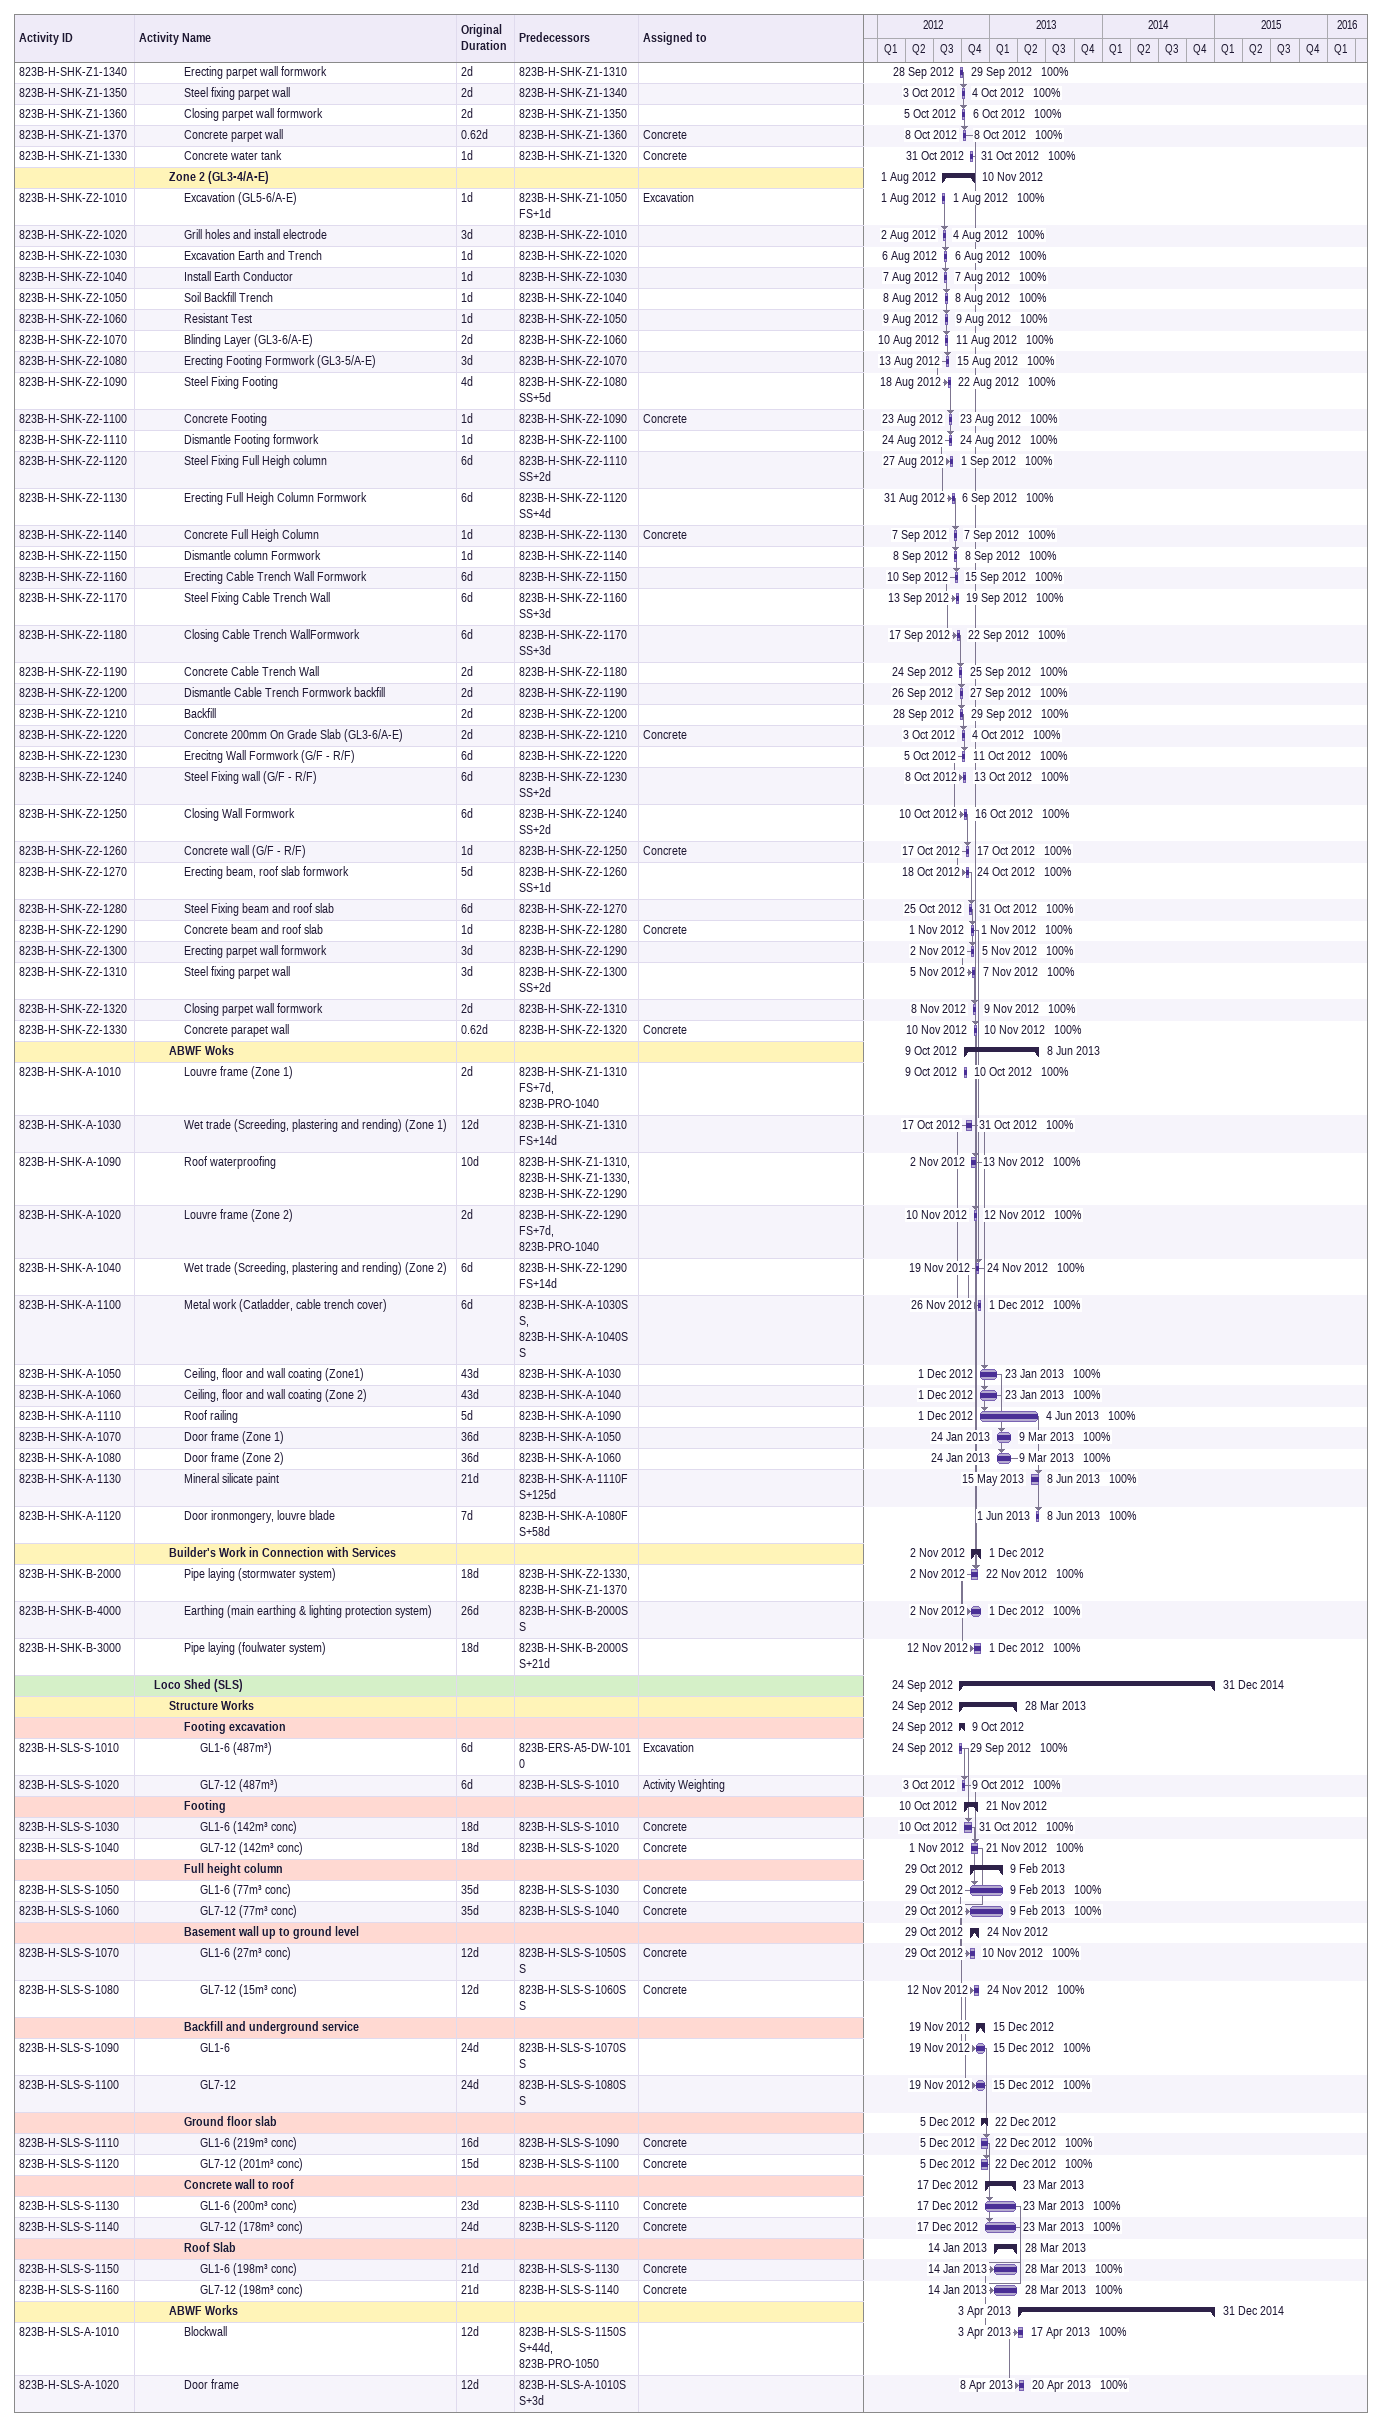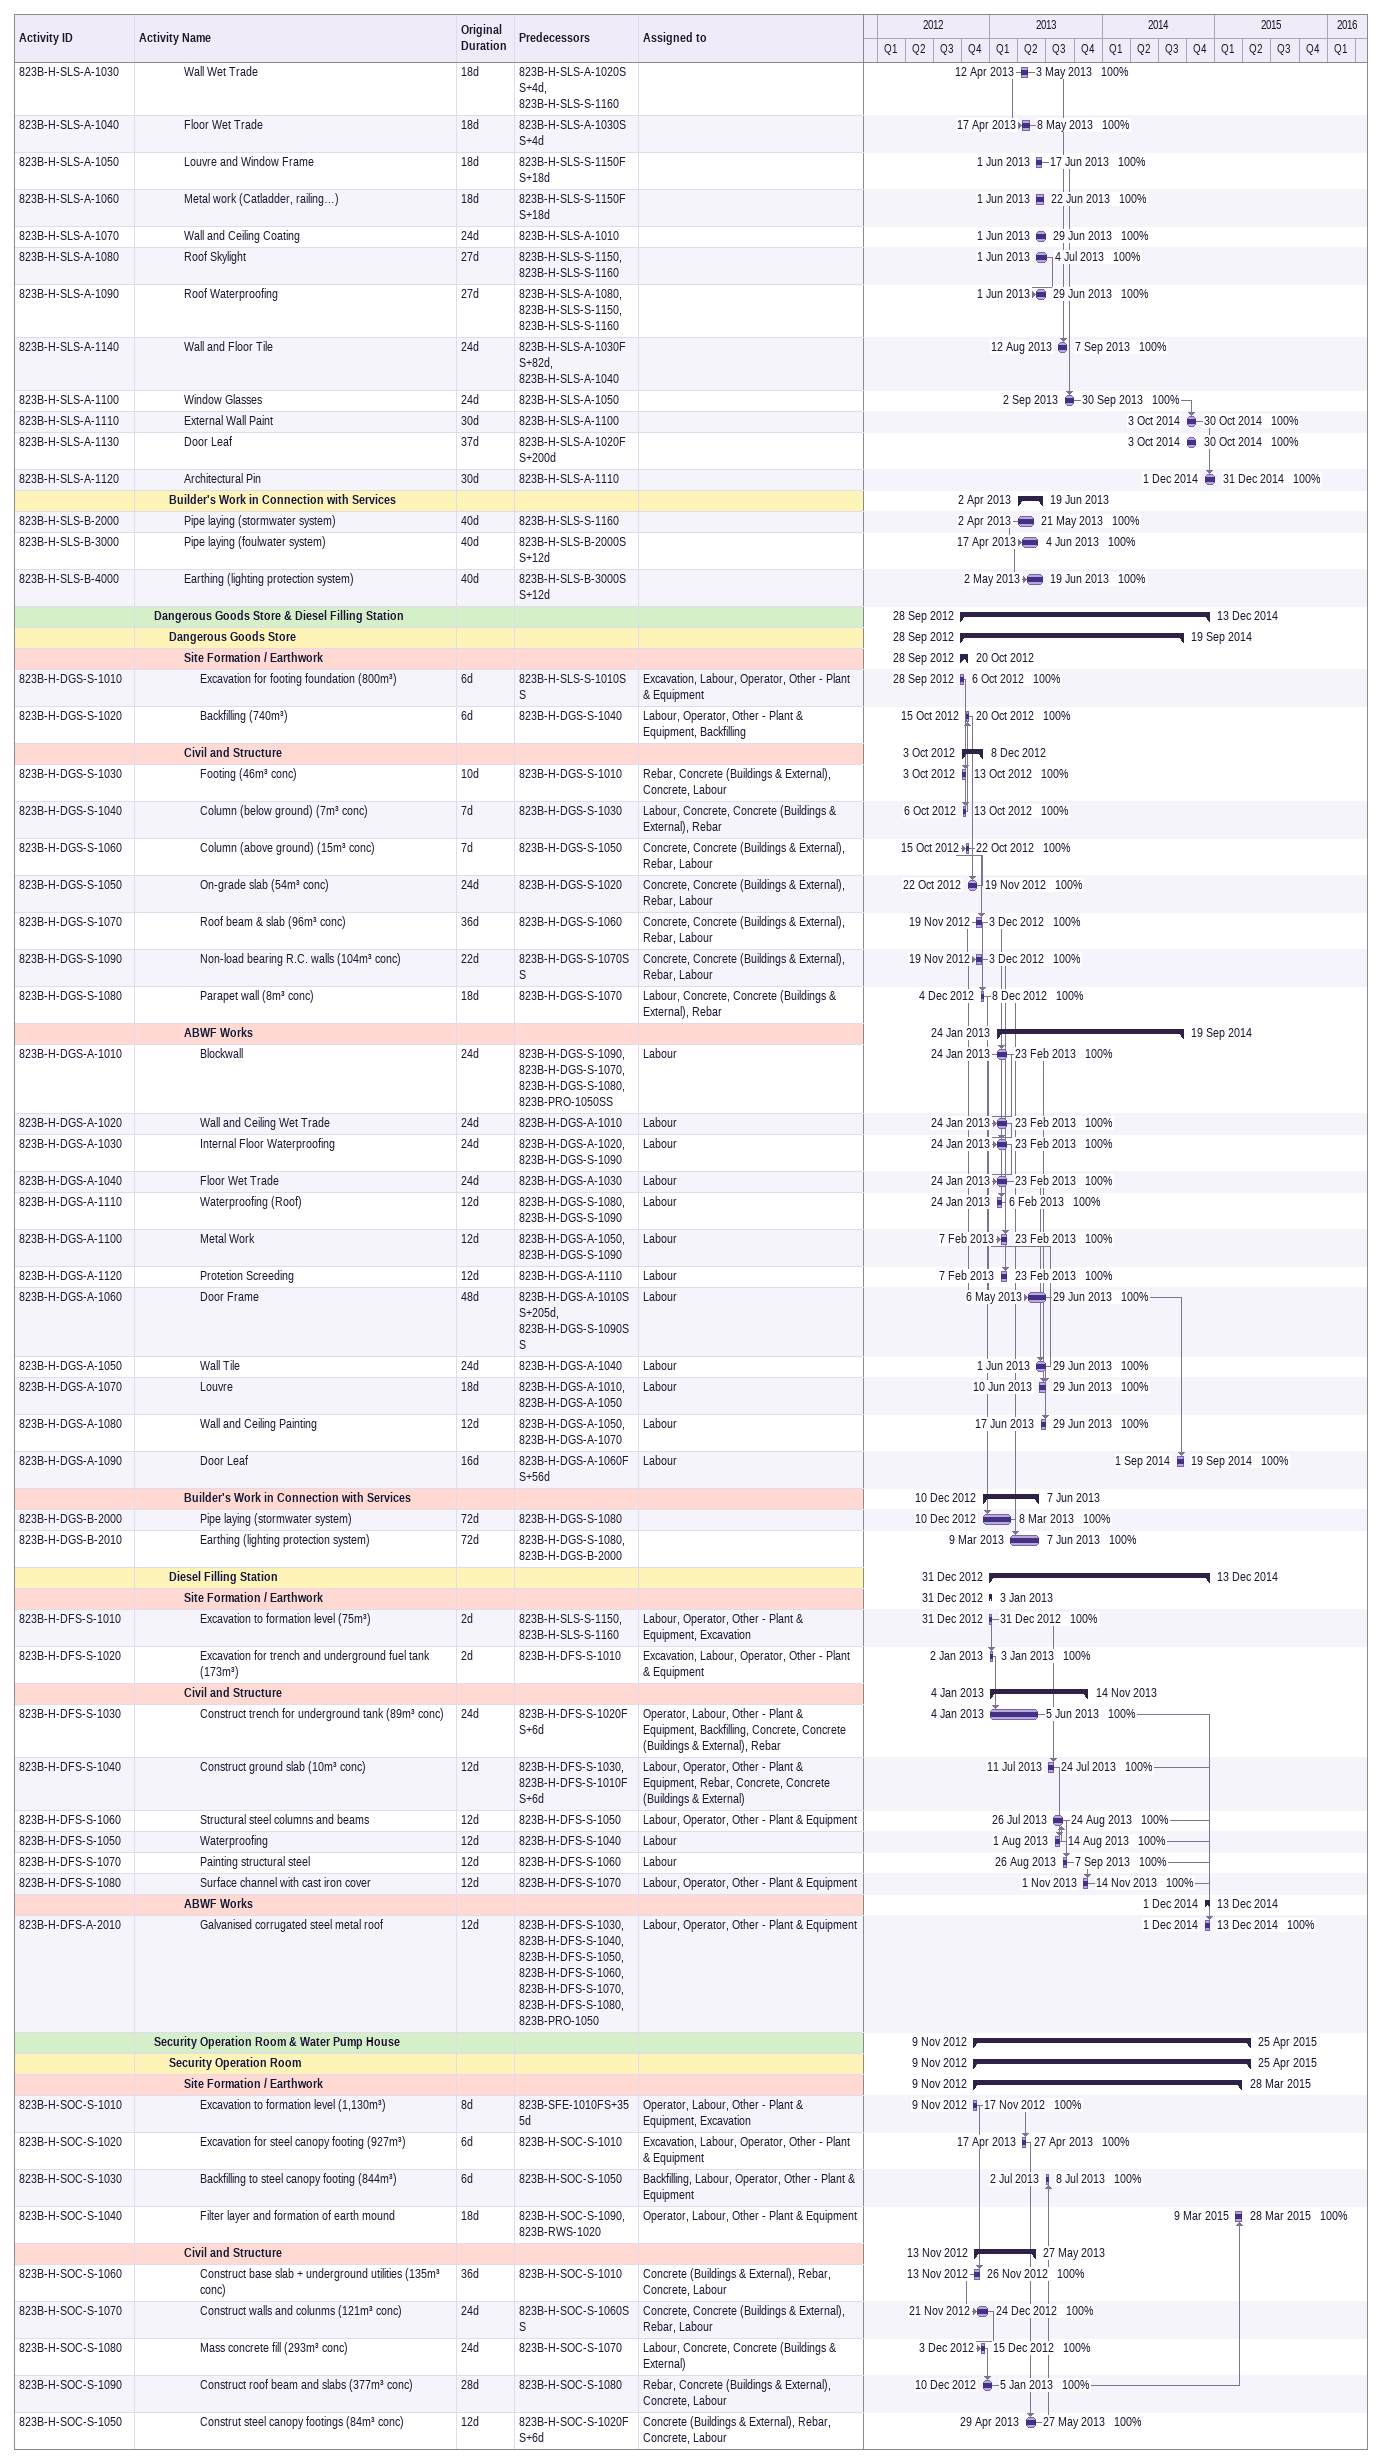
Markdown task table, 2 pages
| ID | Level | Task | Original duration | Start | Finish | Predecessors | Resources | % complete |
|---|---|---|---|---|---|---|---|---|
| 823B-H-SHK-Z1-1340 | 4 | Erecting parpet wall formwork | 2d | 2012-09-28 | 2012-09-29 | 823B-H-SHK-Z1-1310 |  | 100 |
| 823B-H-SHK-Z1-1350 | 4 | Steel fixing parpet wall | 2d | 2012-10-03 | 2012-10-04 | 823B-H-SHK-Z1-1340 |  | 100 |
| 823B-H-SHK-Z1-1360 | 4 | Closing parpet wall formwork | 2d | 2012-10-05 | 2012-10-06 | 823B-H-SHK-Z1-1350 |  | 100 |
| 823B-H-SHK-Z1-1370 | 4 | Concrete parpet wall | 0.62d | 2012-10-08 | 2012-10-08 | 823B-H-SHK-Z1-1360 | Concrete | 100 |
| 823B-H-SHK-Z1-1330 | 4 | Concrete water tank | 1d | 2012-10-31 | 2012-10-31 | 823B-H-SHK-Z1-1320 | Concrete | 100 |
|  | 3 | **Zone 2 (GL3-4/A-E)** |  | 2012-08-01 | 2012-11-10 |  |  |  |
| 823B-H-SHK-Z2-1010 | 4 | Excavation (GL5-6/A-E) | 1d | 2012-08-01 | 2012-08-01 | 823B-H-SHK-Z1-1050FS+1d | Excavation | 100 |
| 823B-H-SHK-Z2-1020 | 4 | Grill holes and install electrode | 3d | 2012-08-02 | 2012-08-04 | 823B-H-SHK-Z2-1010 |  | 100 |
| 823B-H-SHK-Z2-1030 | 4 | Excavation Earth and Trench | 1d | 2012-08-06 | 2012-08-06 | 823B-H-SHK-Z2-1020 |  | 100 |
| 823B-H-SHK-Z2-1040 | 4 | Install Earth Conductor | 1d | 2012-08-07 | 2012-08-07 | 823B-H-SHK-Z2-1030 |  | 100 |
| 823B-H-SHK-Z2-1050 | 4 | Soil Backfill Trench | 1d | 2012-08-08 | 2012-08-08 | 823B-H-SHK-Z2-1040 |  | 100 |
| 823B-H-SHK-Z2-1060 | 4 | Resistant Test | 1d | 2012-08-09 | 2012-08-09 | 823B-H-SHK-Z2-1050 |  | 100 |
| 823B-H-SHK-Z2-1070 | 4 | Blinding Layer (GL3-6/A-E) | 2d | 2012-08-10 | 2012-08-11 | 823B-H-SHK-Z2-1060 |  | 100 |
| 823B-H-SHK-Z2-1080 | 4 | Erecting Footing Formwork (GL3-5/A-E) | 3d | 2012-08-13 | 2012-08-15 | 823B-H-SHK-Z2-1070 |  | 100 |
| 823B-H-SHK-Z2-1090 | 4 | Steel Fixing Footing | 4d | 2012-08-18 | 2012-08-22 | 823B-H-SHK-Z2-1080SS+5d |  | 100 |
| 823B-H-SHK-Z2-1100 | 4 | Concrete Footing | 1d | 2012-08-23 | 2012-08-23 | 823B-H-SHK-Z2-1090 | Concrete | 100 |
| 823B-H-SHK-Z2-1110 | 4 | Dismantle Footing formwork | 1d | 2012-08-24 | 2012-08-24 | 823B-H-SHK-Z2-1100 |  | 100 |
| 823B-H-SHK-Z2-1120 | 4 | Steel Fixing Full Heigh column | 6d | 2012-08-27 | 2012-09-01 | 823B-H-SHK-Z2-1110SS+2d |  | 100 |
| 823B-H-SHK-Z2-1130 | 4 | Erecting Full Heigh Column Formwork | 6d | 2012-08-31 | 2012-09-06 | 823B-H-SHK-Z2-1120SS+4d |  | 100 |
| 823B-H-SHK-Z2-1140 | 4 | Concrete Full Heigh Column | 1d | 2012-09-07 | 2012-09-07 | 823B-H-SHK-Z2-1130 | Concrete | 100 |
| 823B-H-SHK-Z2-1150 | 4 | Dismantle column Formwork | 1d | 2012-09-08 | 2012-09-08 | 823B-H-SHK-Z2-1140 |  | 100 |
| 823B-H-SHK-Z2-1160 | 4 | Erecting Cable Trench Wall Formwork | 6d | 2012-09-10 | 2012-09-15 | 823B-H-SHK-Z2-1150 |  | 100 |
| 823B-H-SHK-Z2-1170 | 4 | Steel Fixing Cable Trench Wall | 6d | 2012-09-13 | 2012-09-19 | 823B-H-SHK-Z2-1160SS+3d |  | 100 |
| 823B-H-SHK-Z2-1180 | 4 | Closing Cable Trench WallFormwork | 6d | 2012-09-17 | 2012-09-22 | 823B-H-SHK-Z2-1170SS+3d |  | 100 |
| 823B-H-SHK-Z2-1190 | 4 | Concrete Cable Trench Wall | 2d | 2012-09-24 | 2012-09-25 | 823B-H-SHK-Z2-1180 |  | 100 |
| 823B-H-SHK-Z2-1200 | 4 | Dismantle Cable Trench Formwork backfill | 2d | 2012-09-26 | 2012-09-27 | 823B-H-SHK-Z2-1190 |  | 100 |
| 823B-H-SHK-Z2-1210 | 4 | Backfill | 2d | 2012-09-28 | 2012-09-29 | 823B-H-SHK-Z2-1200 |  | 100 |
| 823B-H-SHK-Z2-1220 | 4 | Concrete 200mm On Grade Slab (GL3-6/A-E) | 2d | 2012-10-03 | 2012-10-04 | 823B-H-SHK-Z2-1210 | Concrete | 100 |
| 823B-H-SHK-Z2-1230 | 4 | Erecitng Wall Formwork (G/F - R/F) | 6d | 2012-10-05 | 2012-10-11 | 823B-H-SHK-Z2-1220 |  | 100 |
| 823B-H-SHK-Z2-1240 | 4 | Steel Fixing wall (G/F - R/F) | 6d | 2012-10-08 | 2012-10-13 | 823B-H-SHK-Z2-1230SS+2d |  | 100 |
| 823B-H-SHK-Z2-1250 | 4 | Closing Wall Formwork | 6d | 2012-10-10 | 2012-10-16 | 823B-H-SHK-Z2-1240SS+2d |  | 100 |
| 823B-H-SHK-Z2-1260 | 4 | Concrete wall (G/F - R/F) | 1d | 2012-10-17 | 2012-10-17 | 823B-H-SHK-Z2-1250 | Concrete | 100 |
| 823B-H-SHK-Z2-1270 | 4 | Erecting beam, roof slab formwork | 5d | 2012-10-18 | 2012-10-24 | 823B-H-SHK-Z2-1260SS+1d |  | 100 |
| 823B-H-SHK-Z2-1280 | 4 | Steel Fixing beam and roof slab | 6d | 2012-10-25 | 2012-10-31 | 823B-H-SHK-Z2-1270 |  | 100 |
| 823B-H-SHK-Z2-1290 | 4 | Concrete beam and roof slab | 1d | 2012-11-01 | 2012-11-01 | 823B-H-SHK-Z2-1280 | Concrete | 100 |
| 823B-H-SHK-Z2-1300 | 4 | Erecting parpet wall formwork | 3d | 2012-11-02 | 2012-11-05 | 823B-H-SHK-Z2-1290 |  | 100 |
| 823B-H-SHK-Z2-1310 | 4 | Steel fixing parpet wall | 3d | 2012-11-05 | 2012-11-07 | 823B-H-SHK-Z2-1300SS+2d |  | 100 |
| 823B-H-SHK-Z2-1320 | 4 | Closing parpet wall formwork | 2d | 2012-11-08 | 2012-11-09 | 823B-H-SHK-Z2-1310 |  | 100 |
| 823B-H-SHK-Z2-1330 | 4 | Concrete parapet wall | 0.62d | 2012-11-10 | 2012-11-10 | 823B-H-SHK-Z2-1320 | Concrete | 100 |
|  | 3 | **ABWF Woks** |  | 2012-10-09 | 2013-06-08 |  |  |  |
| 823B-H-SHK-A-1010 | 4 | Louvre frame (Zone 1) | 2d | 2012-10-09 | 2012-10-10 | 823B-H-SHK-Z1-1310FS+7d, 823B-PRO-1040 |  | 100 |
| 823B-H-SHK-A-1030 | 4 | Wet trade (Screeding, plastering and rending) (Zone 1) | 12d | 2012-10-17 | 2012-10-31 | 823B-H-SHK-Z1-1310FS+14d |  | 100 |
| 823B-H-SHK-A-1090 | 4 | Roof waterproofing | 10d | 2012-11-02 | 2012-11-13 | 823B-H-SHK-Z1-1310, 823B-H-SHK-Z1-1330, 823B-H-SHK-Z2-1290 |  | 100 |
| 823B-H-SHK-A-1020 | 4 | Louvre frame (Zone 2) | 2d | 2012-11-10 | 2012-11-12 | 823B-H-SHK-Z2-1290FS+7d, 823B-PRO-1040 |  | 100 |
| 823B-H-SHK-A-1040 | 4 | Wet trade (Screeding, plastering and rending) (Zone 2) | 6d | 2012-11-19 | 2012-11-24 | 823B-H-SHK-Z2-1290FS+14d |  | 100 |
| 823B-H-SHK-A-1100 | 4 | Metal work (Catladder, cable trench cover) | 6d | 2012-11-26 | 2012-12-01 | 823B-H-SHK-A-1030SS, 823B-H-SHK-A-1040SS |  | 100 |
| 823B-H-SHK-A-1050 | 4 | Ceiling, floor and wall coating (Zone1) | 43d | 2012-12-01 | 2013-01-23 | 823B-H-SHK-A-1030 |  | 100 |
| 823B-H-SHK-A-1060 | 4 | Ceiling, floor and wall coating (Zone 2) | 43d | 2012-12-01 | 2013-01-23 | 823B-H-SHK-A-1040 |  | 100 |
| 823B-H-SHK-A-1110 | 4 | Roof railing | 5d | 2012-12-01 | 2013-06-04 | 823B-H-SHK-A-1090 |  | 100 |
| 823B-H-SHK-A-1070 | 4 | Door frame (Zone 1) | 36d | 2013-01-24 | 2013-03-09 | 823B-H-SHK-A-1050 |  | 100 |
| 823B-H-SHK-A-1080 | 4 | Door frame (Zone 2) | 36d | 2013-01-24 | 2013-03-09 | 823B-H-SHK-A-1060 |  | 100 |
| 823B-H-SHK-A-1130 | 4 | Mineral silicate paint | 21d | 2013-05-15 | 2013-06-08 | 823B-H-SHK-A-1110FS+125d |  | 100 |
| 823B-H-SHK-A-1120 | 4 | Door ironmongery, louvre blade | 7d | 2013-06-01 | 2013-06-08 | 823B-H-SHK-A-1080FS+58d |  | 100 |
|  | 3 | **Builder's Work in Connection with Services** |  | 2012-11-02 | 2012-12-01 |  |  |  |
| 823B-H-SHK-B-2000 | 4 | Pipe laying (stormwater system) | 18d | 2012-11-02 | 2012-11-22 | 823B-H-SHK-Z2-1330, 823B-H-SHK-Z1-1370 |  | 100 |
| 823B-H-SHK-B-4000 | 4 | Earthing (main earthing & lighting protection system) | 26d | 2012-11-02 | 2012-12-01 | 823B-H-SHK-B-2000SS |  | 100 |
| 823B-H-SHK-B-3000 | 4 | Pipe laying (foulwater system) | 18d | 2012-11-12 | 2012-12-01 | 823B-H-SHK-B-2000SS+21d |  | 100 |
|  | 2 | **Loco Shed (SLS)** |  | 2012-09-24 | 2014-12-31 |  |  |  |
|  | 3 | **Structure Works** |  | 2012-09-24 | 2013-03-28 |  |  |  |
|  | 4 | **Footing excavation** |  | 2012-09-24 | 2012-10-09 |  |  |  |
| 823B-H-SLS-S-1010 | 5 | GL1-6 (487m³) | 6d | 2012-09-24 | 2012-09-29 | 823B-ERS-A5-DW-1010 | Excavation | 100 |
| 823B-H-SLS-S-1020 | 5 | GL7-12 (487m³) | 6d | 2012-10-03 | 2012-10-09 | 823B-H-SLS-S-1010 | Activity Weighting | 100 |
|  | 4 | **Footing** |  | 2012-10-10 | 2012-11-21 |  |  |  |
| 823B-H-SLS-S-1030 | 5 | GL1-6 (142m³ conc) | 18d | 2012-10-10 | 2012-10-31 | 823B-H-SLS-S-1010 | Concrete | 100 |
| 823B-H-SLS-S-1040 | 5 | GL7-12 (142m³ conc) | 18d | 2012-11-01 | 2012-11-21 | 823B-H-SLS-S-1020 | Concrete | 100 |
|  | 4 | **Full height column** |  | 2012-10-29 | 2013-02-09 |  |  |  |
| 823B-H-SLS-S-1050 | 5 | GL1-6 (77m³ conc) | 35d | 2012-10-29 | 2013-02-09 | 823B-H-SLS-S-1030 | Concrete | 100 |
| 823B-H-SLS-S-1060 | 5 | GL7-12 (77m³ conc) | 35d | 2012-10-29 | 2013-02-09 | 823B-H-SLS-S-1040 | Concrete | 100 |
|  | 4 | **Basement wall up to ground level** |  | 2012-10-29 | 2012-11-24 |  |  |  |
| 823B-H-SLS-S-1070 | 5 | GL1-6 (27m³ conc) | 12d | 2012-10-29 | 2012-11-10 | 823B-H-SLS-S-1050SS | Concrete | 100 |
| 823B-H-SLS-S-1080 | 5 | GL7-12 (15m³ conc) | 12d | 2012-11-12 | 2012-11-24 | 823B-H-SLS-S-1060SS | Concrete | 100 |
|  | 4 | **Backfill and underground service** |  | 2012-11-19 | 2012-12-15 |  |  |  |
| 823B-H-SLS-S-1090 | 5 | GL1-6 | 24d | 2012-11-19 | 2012-12-15 | 823B-H-SLS-S-1070SS |  | 100 |
| 823B-H-SLS-S-1100 | 5 | GL7-12 | 24d | 2012-11-19 | 2012-12-15 | 823B-H-SLS-S-1080SS |  | 100 |
|  | 4 | **Ground floor slab** |  | 2012-12-05 | 2012-12-22 |  |  |  |
| 823B-H-SLS-S-1110 | 5 | GL1-6 (219m³ conc) | 16d | 2012-12-05 | 2012-12-22 | 823B-H-SLS-S-1090 | Concrete | 100 |
| 823B-H-SLS-S-1120 | 5 | GL7-12 (201m³ conc) | 15d | 2012-12-05 | 2012-12-22 | 823B-H-SLS-S-1100 | Concrete | 100 |
|  | 4 | **Concrete wall to roof** |  | 2012-12-17 | 2013-03-23 |  |  |  |
| 823B-H-SLS-S-1130 | 5 | GL1-6 (200m³ conc) | 23d | 2012-12-17 | 2013-03-23 | 823B-H-SLS-S-1110 | Concrete | 100 |
| 823B-H-SLS-S-1140 | 5 | GL7-12 (178m³ conc) | 24d | 2012-12-17 | 2013-03-23 | 823B-H-SLS-S-1120 | Concrete | 100 |
|  | 4 | **Roof Slab** |  | 2013-01-14 | 2013-03-28 |  |  |  |
| 823B-H-SLS-S-1150 | 5 | GL1-6 (198m³ conc) | 21d | 2013-01-14 | 2013-03-28 | 823B-H-SLS-S-1130 | Concrete | 100 |
| 823B-H-SLS-S-1160 | 5 | GL7-12 (198m³ conc) | 21d | 2013-01-14 | 2013-03-28 | 823B-H-SLS-S-1140 | Concrete | 100 |
|  | 3 | **ABWF Works** |  | 2013-04-03 | 2014-12-31 |  |  |  |
| 823B-H-SLS-A-1010 | 4 | Blockwall | 12d | 2013-04-03 | 2013-04-17 | 823B-H-SLS-S-1150SS+44d, 823B-PRO-1050 |  | 100 |
| 823B-H-SLS-A-1020 | 4 | Door frame | 12d | 2013-04-08 | 2013-04-20 | 823B-H-SLS-A-1010SS+3d |  | 100 |
| 823B-H-SLS-A-1030 | 4 | Wall Wet Trade | 18d | 2013-04-12 | 2013-05-03 | 823B-H-SLS-A-1020SS+4d, 823B-H-SLS-S-1160 |  | 100 |
| 823B-H-SLS-A-1040 | 4 | Floor Wet Trade | 18d | 2013-04-17 | 2013-05-08 | 823B-H-SLS-A-1030SS+4d |  | 100 |
| 823B-H-SLS-A-1050 | 4 | Louvre and Window Frame | 18d | 2013-06-01 | 2013-06-17 | 823B-H-SLS-S-1150FS+18d |  | 100 |
| 823B-H-SLS-A-1060 | 4 | Metal work (Catladder, railing…) | 18d | 2013-06-01 | 2013-06-22 | 823B-H-SLS-S-1150FS+18d |  | 100 |
| 823B-H-SLS-A-1070 | 4 | Wall and Ceiling Coating | 24d | 2013-06-01 | 2013-06-29 | 823B-H-SLS-A-1010 |  | 100 |
| 823B-H-SLS-A-1080 | 4 | Roof Skylight | 27d | 2013-06-01 | 2013-07-04 | 823B-H-SLS-S-1150, 823B-H-SLS-S-1160 |  | 100 |
| 823B-H-SLS-A-1090 | 4 | Roof Waterproofing | 27d | 2013-06-01 | 2013-06-29 | 823B-H-SLS-A-1080, 823B-H-SLS-S-1150, 823B-H-SLS-S-1160 |  | 100 |
| 823B-H-SLS-A-1140 | 4 | Wall and Floor Tile | 24d | 2013-08-12 | 2013-09-07 | 823B-H-SLS-A-1030FS+82d, 823B-H-SLS-A-1040 |  | 100 |
| 823B-H-SLS-A-1100 | 4 | Window Glasses | 24d | 2013-09-02 | 2013-09-30 | 823B-H-SLS-A-1050 |  | 100 |
| 823B-H-SLS-A-1110 | 4 | External Wall Paint | 30d | 2014-10-03 | 2014-10-30 | 823B-H-SLS-A-1100 |  | 100 |
| 823B-H-SLS-A-1130 | 4 | Door Leaf | 37d | 2014-10-03 | 2014-10-30 | 823B-H-SLS-A-1020FS+200d |  | 100 |
| 823B-H-SLS-A-1120 | 4 | Architectural Pin | 30d | 2014-12-01 | 2014-12-31 | 823B-H-SLS-A-1110 |  | 100 |
|  | 3 | **Builder's Work in Connection with Services** |  | 2013-04-02 | 2013-06-19 |  |  |  |
| 823B-H-SLS-B-2000 | 4 | Pipe laying (stormwater system) | 40d | 2013-04-02 | 2013-05-21 | 823B-H-SLS-S-1160 |  | 100 |
| 823B-H-SLS-B-3000 | 4 | Pipe laying (foulwater system) | 40d | 2013-04-17 | 2013-06-04 | 823B-H-SLS-B-2000SS+12d |  | 100 |
| 823B-H-SLS-B-4000 | 4 | Earthing (lighting protection system) | 40d | 2013-05-02 | 2013-06-19 | 823B-H-SLS-B-3000SS+12d |  | 100 |
|  | 2 | **Dangerous Goods Store & Diesel Filling Station** |  | 2012-09-28 | 2014-12-13 |  |  |  |
|  | 3 | **Dangerous Goods Store** |  | 2012-09-28 | 2014-09-19 |  |  |  |
|  | 4 | **Site Formation / Earthwork** |  | 2012-09-28 | 2012-10-20 |  |  |  |
| 823B-H-DGS-S-1010 | 5 | Excavation for footing foundation (800m³) | 6d | 2012-09-28 | 2012-10-06 | 823B-H-SLS-S-1010SS | Excavation, Labour, Operator, Other - Plant & Equipment | 100 |
| 823B-H-DGS-S-1020 | 5 | Backfilling (740m³) | 6d | 2012-10-15 | 2012-10-20 | 823B-H-DGS-S-1040 | Labour, Operator, Other - Plant & Equipment, Backfilling | 100 |
|  | 4 | **Civil and Structure** |  | 2012-10-03 | 2012-12-08 |  |  |  |
| 823B-H-DGS-S-1030 | 5 | Footing (46m³ conc) | 10d | 2012-10-03 | 2012-10-13 | 823B-H-DGS-S-1010 | Rebar, Concrete (Buildings & External), Concrete, Labour | 100 |
| 823B-H-DGS-S-1040 | 5 | Column (below ground) (7m³ conc) | 7d | 2012-10-06 | 2012-10-13 | 823B-H-DGS-S-1030 | Labour, Concrete, Concrete (Buildings & External), Rebar | 100 |
| 823B-H-DGS-S-1060 | 5 | Column (above ground) (15m³ conc) | 7d | 2012-10-15 | 2012-10-22 | 823B-H-DGS-S-1050 | Concrete, Concrete (Buildings & External), Rebar, Labour | 100 |
| 823B-H-DGS-S-1050 | 5 | On-grade slab (54m³ conc) | 24d | 2012-10-22 | 2012-11-19 | 823B-H-DGS-S-1020 | Concrete, Concrete (Buildings & External), Rebar, Labour | 100 |
| 823B-H-DGS-S-1070 | 5 | Roof beam & slab (96m³ conc) | 36d | 2012-11-19 | 2012-12-03 | 823B-H-DGS-S-1060 | Concrete, Concrete (Buildings & External), Rebar, Labour | 100 |
| 823B-H-DGS-S-1090 | 5 | Non-load bearing R.C. walls (104m³ conc) | 22d | 2012-11-19 | 2012-12-03 | 823B-H-DGS-S-1070SS | Concrete, Concrete (Buildings & External), Rebar, Labour | 100 |
| 823B-H-DGS-S-1080 | 5 | Parapet wall (8m³ conc) | 18d | 2012-12-04 | 2012-12-08 | 823B-H-DGS-S-1070 | Labour, Concrete, Concrete (Buildings & External), Rebar | 100 |
|  | 4 | **ABWF Works** |  | 2013-01-24 | 2014-09-19 |  |  |  |
| 823B-H-DGS-A-1010 | 5 | Blockwall | 24d | 2013-01-24 | 2013-02-23 | 823B-H-DGS-S-1090, 823B-H-DGS-S-1070, 823B-H-DGS-S-1080, 823B-PRO-1050SS | Labour | 100 |
| 823B-H-DGS-A-1020 | 5 | Wall and Ceiling Wet Trade | 24d | 2013-01-24 | 2013-02-23 | 823B-H-DGS-A-1010 | Labour | 100 |
| 823B-H-DGS-A-1030 | 5 | Internal Floor Waterproofing | 24d | 2013-01-24 | 2013-02-23 | 823B-H-DGS-A-1020, 823B-H-DGS-S-1090 | Labour | 100 |
| 823B-H-DGS-A-1040 | 5 | Floor Wet Trade | 24d | 2013-01-24 | 2013-02-23 | 823B-H-DGS-A-1030 | Labour | 100 |
| 823B-H-DGS-A-1110 | 5 | Waterproofing (Roof) | 12d | 2013-01-24 | 2013-02-06 | 823B-H-DGS-S-1080, 823B-H-DGS-S-1090 | Labour | 100 |
| 823B-H-DGS-A-1100 | 5 | Metal Work | 12d | 2013-02-07 | 2013-02-23 | 823B-H-DGS-A-1050, 823B-H-DGS-S-1090 | Labour | 100 |
| 823B-H-DGS-A-1120 | 5 | Protetion Screeding | 12d | 2013-02-07 | 2013-02-23 | 823B-H-DGS-A-1110 | Labour | 100 |
| 823B-H-DGS-A-1060 | 5 | Door Frame | 48d | 2013-05-06 | 2013-06-29 | 823B-H-DGS-A-1010SS+205d, 823B-H-DGS-S-1090SS | Labour | 100 |
| 823B-H-DGS-A-1050 | 5 | Wall Tile | 24d | 2013-06-01 | 2013-06-29 | 823B-H-DGS-A-1040 | Labour | 100 |
| 823B-H-DGS-A-1070 | 5 | Louvre | 18d | 2013-06-10 | 2013-06-29 | 823B-H-DGS-A-1010, 823B-H-DGS-A-1050 | Labour | 100 |
| 823B-H-DGS-A-1080 | 5 | Wall and Ceiling Painting | 12d | 2013-06-17 | 2013-06-29 | 823B-H-DGS-A-1050, 823B-H-DGS-A-1070 | Labour | 100 |
| 823B-H-DGS-A-1090 | 5 | Door Leaf | 16d | 2014-09-01 | 2014-09-19 | 823B-H-DGS-A-1060FS+56d | Labour | 100 |
|  | 4 | **Builder's Work in Connection with Services** |  | 2012-12-10 | 2013-06-07 |  |  |  |
| 823B-H-DGS-B-2000 | 5 | Pipe laying (stormwater system) | 72d | 2012-12-10 | 2013-03-08 | 823B-H-DGS-S-1080 |  | 100 |
| 823B-H-DGS-B-2010 | 5 | Earthing (lighting protection system) | 72d | 2013-03-09 | 2013-06-07 | 823B-H-DGS-S-1080, 823B-H-DGS-B-2000 |  | 100 |
|  | 3 | **Diesel Filling Station** |  | 2012-12-31 | 2014-12-13 |  |  |  |
|  | 4 | **Site Formation / Earthwork** |  | 2012-12-31 | 2013-01-03 |  |  |  |
| 823B-H-DFS-S-1010 | 5 | Excavation to formation level (75m³) | 2d | 2012-12-31 | 2012-12-31 | 823B-H-SLS-S-1150, 823B-H-SLS-S-1160 | Labour, Operator, Other - Plant & Equipment, Excavation | 100 |
| 823B-H-DFS-S-1020 | 5 | Excavation for trench and underground fuel tank (173m³) | 2d | 2013-01-02 | 2013-01-03 | 823B-H-DFS-S-1010 | Excavation, Labour, Operator, Other - Plant & Equipment | 100 |
|  | 4 | **Civil and Structure** |  | 2013-01-04 | 2013-11-14 |  |  |  |
| 823B-H-DFS-S-1030 | 5 | Construct trench for underground tank (89m³ conc) | 24d | 2013-01-04 | 2013-06-05 | 823B-H-DFS-S-1020FS+6d | Operator, Labour, Other - Plant & Equipment, Backfilling, Concrete, Concrete (Buildings & External), Rebar | 100 |
| 823B-H-DFS-S-1040 | 5 | Construct ground slab (10m³ conc) | 12d | 2013-07-11 | 2013-07-24 | 823B-H-DFS-S-1030, 823B-H-DFS-S-1010FS+6d | Labour, Operator, Other - Plant & Equipment, Rebar, Concrete, Concrete (Buildings & External) | 100 |
| 823B-H-DFS-S-1060 | 5 | Structural steel columns and beams | 12d | 2013-07-26 | 2013-08-24 | 823B-H-DFS-S-1050 | Labour, Operator, Other - Plant & Equipment | 100 |
| 823B-H-DFS-S-1050 | 5 | Waterproofing | 12d | 2013-08-01 | 2013-08-14 | 823B-H-DFS-S-1040 | Labour | 100 |
| 823B-H-DFS-S-1070 | 5 | Painting structural steel | 12d | 2013-08-26 | 2013-09-07 | 823B-H-DFS-S-1060 | Labour | 100 |
| 823B-H-DFS-S-1080 | 5 | Surface channel with cast iron cover | 12d | 2013-11-01 | 2013-11-14 | 823B-H-DFS-S-1070 | Labour, Operator, Other - Plant & Equipment | 100 |
|  | 4 | **ABWF Works** |  | 2014-12-01 | 2014-12-13 |  |  |  |
| 823B-H-DFS-A-2010 | 5 | Galvanised corrugated steel metal roof | 12d | 2014-12-01 | 2014-12-13 | 823B-H-DFS-S-1030, 823B-H-DFS-S-1040, 823B-H-DFS-S-1050, 823B-H-DFS-S-1060, 823B-H-DFS-S-1070, 823B-H-DFS-S-1080, 823B-PRO-1050 | Labour, Operator, Other - Plant & Equipment | 100 |
|  | 2 | **Security Operation Room & Water Pump House** |  | 2012-11-09 | 2015-04-25 |  |  |  |
|  | 3 | **Security Operation Room** |  | 2012-11-09 | 2015-04-25 |  |  |  |
|  | 4 | **Site Formation / Earthwork** |  | 2012-11-09 | 2015-03-28 |  |  |  |
| 823B-H-SOC-S-1010 | 5 | Excavation to formation level (1,130m³) | 8d | 2012-11-09 | 2012-11-17 | 823B-SFE-1010FS+355d | Operator, Labour, Other - Plant & Equipment, Excavation | 100 |
| 823B-H-SOC-S-1020 | 5 | Excavation for steel canopy footing (927m³) | 6d | 2013-04-17 | 2013-04-27 | 823B-H-SOC-S-1010 | Excavation, Labour, Operator, Other - Plant & Equipment | 100 |
| 823B-H-SOC-S-1030 | 5 | Backfilling to steel canopy footing (844m³) | 6d | 2013-07-02 | 2013-07-08 | 823B-H-SOC-S-1050 | Backfilling, Labour, Operator, Other - Plant & Equipment | 100 |
| 823B-H-SOC-S-1040 | 5 | Filter layer and formation of earth mound | 18d | 2015-03-09 | 2015-03-28 | 823B-H-SOC-S-1090, 823B-RWS-1020 | Operator, Labour, Other - Plant & Equipment | 100 |
|  | 4 | **Civil and Structure** |  | 2012-11-13 | 2013-05-27 |  |  |  |
| 823B-H-SOC-S-1060 | 5 | Construct base slab + underground utilities (135m³ conc) | 36d | 2012-11-13 | 2012-11-26 | 823B-H-SOC-S-1010 | Concrete (Buildings & External), Rebar, Concrete, Labour | 100 |
| 823B-H-SOC-S-1070 | 5 | Construct walls and colunms (121m³ conc) | 24d | 2012-11-21 | 2012-12-24 | 823B-H-SOC-S-1060SS | Concrete, Concrete (Buildings & External), Rebar, Labour | 100 |
| 823B-H-SOC-S-1080 | 5 | Mass concrete fill (293m³ conc) | 24d | 2012-12-03 | 2012-12-15 | 823B-H-SOC-S-1070 | Labour, Concrete, Concrete (Buildings & External) | 100 |
| 823B-H-SOC-S-1090 | 5 | Construct roof beam and slabs (377m³ conc) | 28d | 2012-12-10 | 2013-01-05 | 823B-H-SOC-S-1080 | Rebar, Concrete (Buildings & External), Concrete, Labour | 100 |
| 823B-H-SOC-S-1050 | 5 | Construt steel canopy footings (84m³ conc) | 12d | 2013-04-29 | 2013-05-27 | 823B-H-SOC-S-1020FS+6d | Concrete (Buildings & External), Rebar, Concrete, Labour | 100 |
